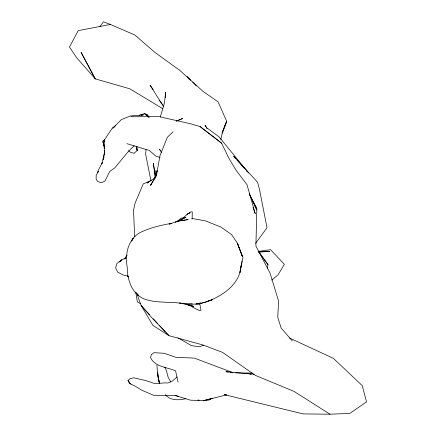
<?xml version="1.0" encoding="UTF-8"?>
<svg xmlns="http://www.w3.org/2000/svg" width="436" height="436" viewBox="0 0 436 436"><rect width="100%" height="100%" fill="white"/><g stroke="black" fill="none" stroke-linecap="round" stroke-linejoin="round"><path stroke-width="0.65" d="M137.972 294.218L137.956 296.889L141.237 305.718L152.873 325.338L168.95 335.682L202.822 344.936L222.583 352.392L255.3 375.347L294.098 391.435L329.987 414.2L349.759 413.442L366.523 401.894L362.3 385.675L333.333 358.327L289.499 338.004M156.955 365.046L157.614 375.592L159.631 383.778M192.145 218.943L192.265 211.858L190.984 211.825L188.107 213.684L189.295 213.16M165.288 97.757L165.571 92.421L164.476 102.863L160.301 116.968M102.307 162.786L101.67 163.963L104.422 153.537M104.526 151.788L104.596 150.616L103.343 159.898L103.975 156.649M146.038 149.537L145.624 154.131L150.878 180.477M154.873 178.302L155.897 170.253M156.617 173.501L157.025 170.814L154.742 178.618M241.49 263.802L239.931 272.604C235.293 287.482 220.66 296.36 206.92 301.788C198.053 304.437 188.641 305.075 179.583 302.998L184.559 303.876C171.866 301.254 158.66 303.472 146.125 299.619C132.517 295.336 127.252 280.691 127.263 267.568C124.903 254.455 127.688 239.528 140.169 232.508C150.093 227.81 160.78 225.161 171.571 223.363M241.708 262.483L241.931 261.169M104.466 148.79L103.13 141.951M241.549 263.235L239.931 272.604L243.005 257.447L237.315 243.13L242.362 256.602L237.664 243.561L231.625 234.639L220.834 227.014L205.4 220.861L191.78 218.463M267.393 268.075L268.02 264.734L258.243 251.212M220.845 139.558L221.908 134.348L226.676 121.29L218.044 101.828L203.154 91.489L179.528 70.152L154.938 52.429L134.893 35.033L110.444 24.465L103.348 21.8L99.92 26.705M222.033 133.1L226.676 121.29L222.905 130.68M124.865 258.946L125.606 257.169L127.159 255.153M132.13 240.519L133.198 238.029L131.487 241.212M125.181 258.521L125.693 257.382L124.827 259.038M102.275 162.759L98.144 170.59L97.637 172.749L98.258 171.68M98.476 171.244L96.209 175.065L96.133 178.847L97.533 181.458L101.354 182.766L105.06 180.913L109.681 171.473L114.755 167.86L128.516 151.319L134.206 145.722M151.559 184.357L150.594 185.202L156.47 175.354L159.925 155.87L167.32 137.264L173.032 131.885M150.594 185.202L156.878 174.732M255.6 243.326L267.017 227.739L259.415 189.006L257.545 182.215L233.663 156.164L235.865 158.682M187.093 214.643L187.747 213.765L190.009 212.812M177.828 221.008L180.776 218.245L183.262 217.951M119.6 262.02L121.802 259.791L126.042 257.889M180.891 219.94L187.747 213.765M119.922 261.54L121.802 259.791L116.919 263.497L115.644 267.906L117.693 272.157L123.143 274.947L127.655 276.048M177.185 376.922L172.242 381.086L167.893 383.01L165.162 382.857L155.042 383.691L146.076 380.644L133.71 377.816L129.988 378.644L128.042 380.546L129.345 383.086L131.007 384.16L134.686 385.865L141.733 390.187L153.636 395.305L175 395.436L178.204 396.242M271.721 280.103L277.961 274.942L284.376 264.325L270.56 249.681L258.074 251.43M114.423 126.876L112.831 128.14L121.486 119.54L130.457 115.971L143.716 114.837M104.662 140.338L103.615 141.15L112.314 128.151L115.496 125.764M104.82 139.727L102.629 141.297L104.324 146.316M155.374 177.615L146.97 183.044L148.763 182.199M181.458 219.64L185.987 217.215L175.49 222.191L177.55 221.188L188.189 219.488L186.221 219.984M151.259 180.455L143.204 183.927L135.106 203.094L133.536 210.223L134.577 235.429L134.964 236.71M176.329 121.066L182.575 118.505L176.384 121.088M203.748 345.187L199.317 346.816L191.306 345.579L177.866 337.758M171.01 223.564L169.321 224.159L177.55 221.188L185.551 220.076M138.953 115.387L144.403 113.594L146.867 114.586L149.014 117.137M200.843 302.851L195.71 304.224L199.372 303.93L212.408 299.755L208.555 300.786M110.444 24.465L78.213 30.629L69.477 47.023L76.622 57.672L95.25 78.862L129.835 88.802L162.633 108.64M141.122 115.355L143.068 114.968M185.889 398.678C178.934 400.335 170.4 400.788 165.375 394.743M258.957 251.986L269.797 251.452L259.088 251.926M190.39 305.265L188.51 305.358L186.112 304.05M192.309 303.739L184.902 303.957L193.911 306.464L191.453 305.494M130.942 116.712L159.227 116.684L190.052 123.65L200.075 126.565L221.624 143.193L228.535 157.69L235.772 169.795L246.989 184.662L255.224 213.678L252.989 207.329M235.549 372.894L252.558 373.102M329.987 414.2L303.015 413.906L224.197 394.602L226.322 394.907L203.656 400.63L190.478 400.172L175 395.436M196.827 303.827L199.372 303.93M249.779 374.197L251.136 374.306M197.851 400.041L199.165 400.15M254.188 374.23L225.93 371.717L228.453 372.104M230.35 372.388L231.614 372.584M224.197 394.602L226.775 395M126.881 143.657L149.401 150.518L155.707 155.979L160.105 157.549M232.944 372.649L194.336 358.098L176.062 357.357L164.083 353.269L153.99 352.68L151.303 354.713L150.556 357.634C155.031 367.172 167.048 367.074 175.572 370.856L178.057 382.116M140.904 303.87L137.373 302.001L135.743 292.049M189.464 305.037L192.717 307.298L199.764 310.694L200.991 310.116L199.743 303.734M149.014 117.028L144.403 113.594L146.371 115.284M127.296 276.157L128.288 276.909M200.075 126.565L221.624 143.193M128.277 276.887L127.345 276.021L128.326 276.795M131.007 384.16L129.617 383.004L128.042 380.546L129.312 382.094M127.345 276.021L128.239 276.849M190.854 80.251L187.115 76.681L189.671 79.777M192.723 82.039L196.216 85.892M149.548 314.71L141.237 305.718L151.799 317.724L168.95 335.682L166.176 332.69M153.243 318.705L157.401 323.196M159.712 325.697L165.255 331.687M128.62 150.584L129.808 151.935L133.999 153.336L137.198 150.513L136.893 146.316M237.184 160.192L244.656 168.754M246.416 170.765L247.294 171.773M292.294 340.936L281.133 327.97L277.743 317.272L278.604 301.102L270.037 273.083L255.899 246.057L256.848 208.245L249.136 193.927M248.656 173.119L219.074 136.877L206.958 127.966L205.062 125.241L207.1 128.669M148.938 117.115L146.867 114.586L148.845 117.104M160.633 150.709L159.358 149.139L161.473 152.447M159.145 100.133L162.83 104.842M136.048 292.611L138.31 295.646L136.915 293.477M258.82 252.079L268.02 264.734M153.238 89.696L150.12 85.282L163.658 106.738M170.83 382.176L168.062 376.993L166.41 370.469L164.764 367.079M252.231 200.805L253.757 203.841M254.368 205.056L256.815 209.918L249.25 193.513M103.256 142.616L104.406 146.343M136.294 146.518L137.198 150.513L136.31 146.736M104.406 142.049L104.16 140.714L104.357 154.704M155.467 177.365L153.363 163.402L155.352 177.512M212.212 398.291L209.198 400.003L203.656 400.63L212.212 398.291M95.25 78.862L81.167 52.483L95.25 78.862M159.227 382.557L157.592 372.704L159.227 382.557"/></g></svg>
